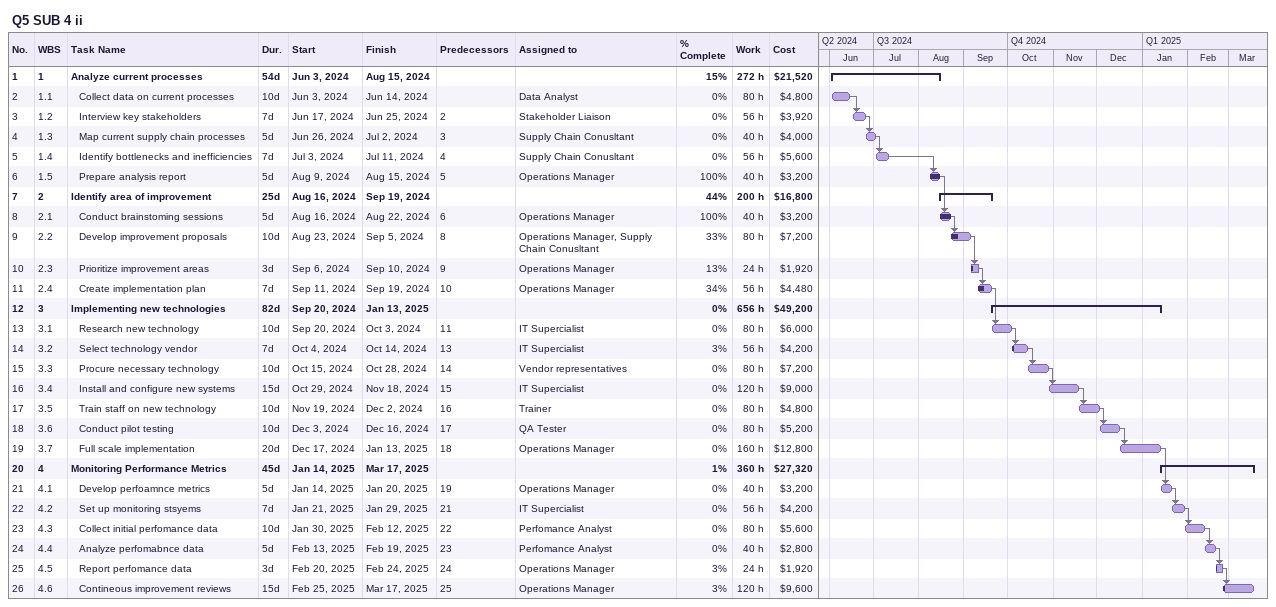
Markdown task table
Q5 SUB 4 ii

| ID | WBS | Task | Duration | Start | Finish | Predecessors | Resources | % complete | Work (h) | Cost ($) |
|---|---|---|---|---|---|---|---|---|---|---|
| 1 | 1 | **Analyze current processes** | 54d | 2024-06-03 | 2024-08-15 |  |  | 15 | 272 | 21520 |
| 2 | 1.1 | Collect data on current processes | 10d | 2024-06-03 | 2024-06-14 |  | Data Analyst | 0 | 80 | 4800 |
| 3 | 1.2 | Interview key stakeholders | 7d | 2024-06-17 | 2024-06-25 | 2 | Stakeholder Liaison | 0 | 56 | 3920 |
| 4 | 1.3 | Map current supply chain processes | 5d | 2024-06-26 | 2024-07-02 | 3 | Supply Chain Conusltant | 0 | 40 | 4000 |
| 5 | 1.4 | Identify bottlenecks and inefficiencies | 7d | 2024-07-03 | 2024-07-11 | 4 | Supply Chain Conusltant | 0 | 56 | 5600 |
| 6 | 1.5 | Prepare analysis report | 5d | 2024-08-09 | 2024-08-15 | 5 | Operations Manager | 100 | 40 | 3200 |
| 7 | 2 | **Identify area of improvement** | 25d | 2024-08-16 | 2024-09-19 |  |  | 44 | 200 | 16800 |
| 8 | 2.1 | Conduct brainstoming sessions | 5d | 2024-08-16 | 2024-08-22 | 6 | Operations Manager | 100 | 40 | 3200 |
| 9 | 2.2 | Develop improvement proposals | 10d | 2024-08-23 | 2024-09-05 | 8 | Operations Manager, Supply Chain Conusltant | 33 | 80 | 7200 |
| 10 | 2.3 | Prioritize improvement areas | 3d | 2024-09-06 | 2024-09-10 | 9 | Operations Manager | 13 | 24 | 1920 |
| 11 | 2.4 | Create implementation plan | 7d | 2024-09-11 | 2024-09-19 | 10 | Operations Manager | 34 | 56 | 4480 |
| 12 | 3 | **Implementing new technologies** | 82d | 2024-09-20 | 2025-01-13 |  |  | 0 | 656 | 49200 |
| 13 | 3.1 | Research new technology | 10d | 2024-09-20 | 2024-10-03 | 11 | IT Supercialist | 0 | 80 | 6000 |
| 14 | 3.2 | Select technology vendor | 7d | 2024-10-04 | 2024-10-14 | 13 | IT Supercialist | 3 | 56 | 4200 |
| 15 | 3.3 | Procure necessary technology | 10d | 2024-10-15 | 2024-10-28 | 14 | Vendor representatives | 0 | 80 | 7200 |
| 16 | 3.4 | Install and configure new systems | 15d | 2024-10-29 | 2024-11-18 | 15 | IT Supercialist | 0 | 120 | 9000 |
| 17 | 3.5 | Train staff on new technology | 10d | 2024-11-19 | 2024-12-02 | 16 | Trainer | 0 | 80 | 4800 |
| 18 | 3.6 | Conduct pilot testing | 10d | 2024-12-03 | 2024-12-16 | 17 | QA Tester | 0 | 80 | 5200 |
| 19 | 3.7 | Full scale implementation | 20d | 2024-12-17 | 2025-01-13 | 18 | Operations Manager | 0 | 160 | 12800 |
| 20 | 4 | **Monitoring Performance Metrics** | 45d | 2025-01-14 | 2025-03-17 |  |  | 1 | 360 | 27320 |
| 21 | 4.1 | Develop perfoamnce metrics | 5d | 2025-01-14 | 2025-01-20 | 19 | Operations Manager | 0 | 40 | 3200 |
| 22 | 4.2 | Set up monitoring stsyems | 7d | 2025-01-21 | 2025-01-29 | 21 | IT Supercialist | 0 | 56 | 4200 |
| 23 | 4.3 | Collect initial perfomance data | 10d | 2025-01-30 | 2025-02-12 | 22 | Perfomance Analyst | 0 | 80 | 5600 |
| 24 | 4.4 | Analyze perfomabnce data | 5d | 2025-02-13 | 2025-02-19 | 23 | Perfomance Analyst | 0 | 40 | 2800 |
| 25 | 4.5 | Report perfomance data | 3d | 2025-02-20 | 2025-02-24 | 24 | Operations Manager | 3 | 24 | 1920 |
| 26 | 4.6 | Contineous improvement reviews | 15d | 2025-02-25 | 2025-03-17 | 25 | Operations Manager | 3 | 120 | 9600 |
